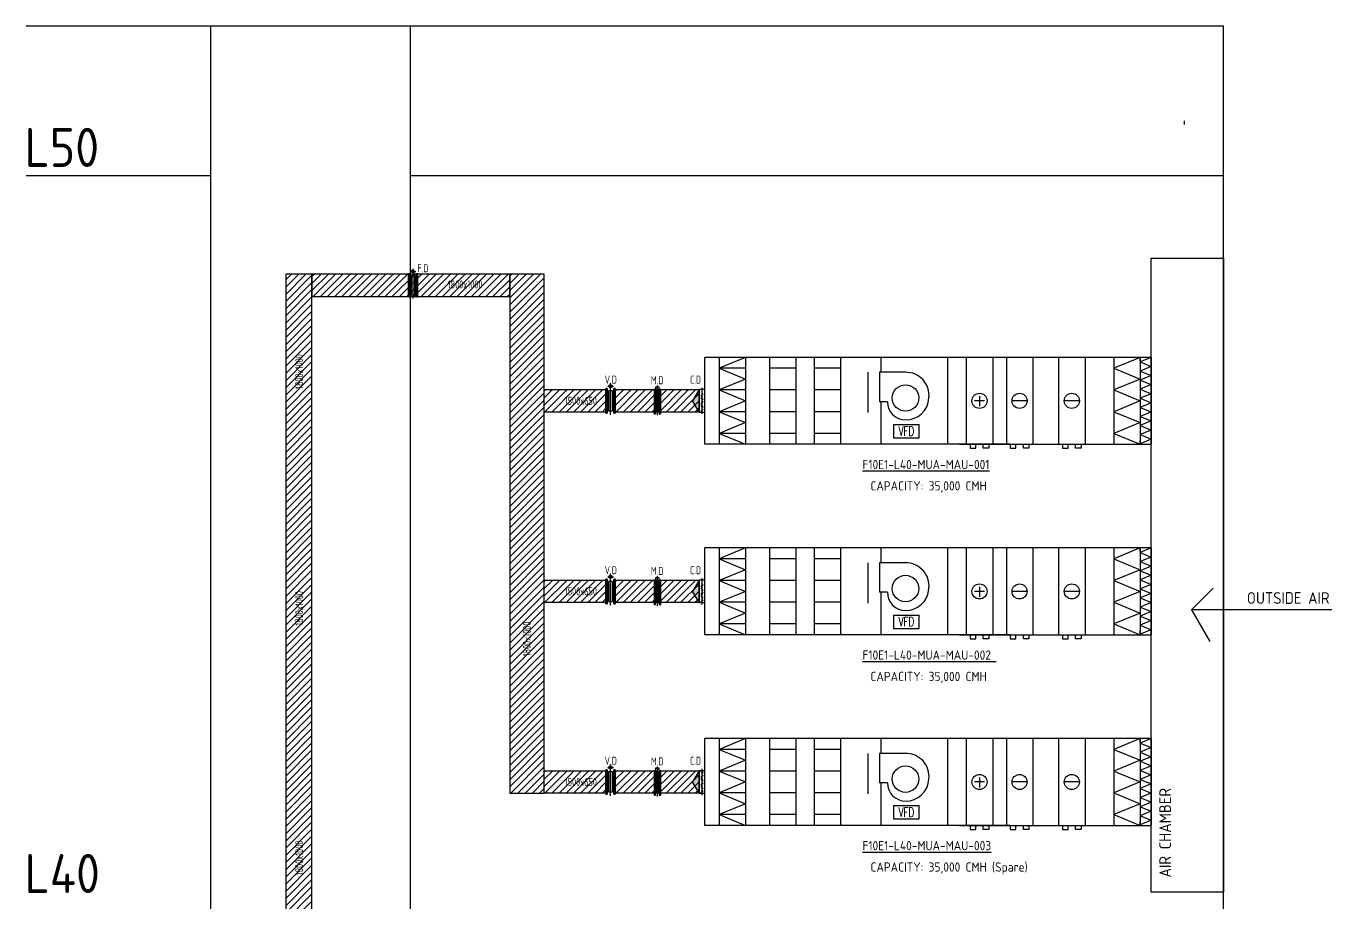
# Model space of a CAD drawing. Header units: millimetres. Extents: x 829 to 59990, y 4666 to 77341.
# Drawn here: x 829 to 59990, y 37643 to 77341 of the extents above; entities that cross this region are included whole.
import ezdxf
from ezdxf.enums import TextEntityAlignment as Align

# ---------------------------------------------------------------- set-up
doc = ezdxf.new("R2010")
doc.units = ezdxf.units.MM
doc.linetypes.add('CENTER', pattern=[2, 1.25, -0.25, 0.25, -0.25])
for name, color, linetype in [('A-DETL-01', 1, 'Continuous'), ('DETL-TXT', 4, 'Continuous'), ('M-CEQPM-MAU', 22, 'Continuous'), ('M-CMDUCT-LINE', 15, 'Continuous'), ('M-EQPM-TXT', 4, 'Continuous'), ('M-FM-LINE3', 3, 'Continuous'), ('M-HVAC-CMDUCT', 150, 'Continuous'), ('M-HVAC-DAPR', 2, 'Continuous'), ('U-EX-TXT', 4, 'Continuous')]:
    doc.layers.add(name, color=color, linetype=linetype)
doc.styles.add('AA-TXT', font='isocp.shx', dxfattribs={"bigfont": 'chineset.shx'})
doc.styles.add('STDTEXT', font='simplex.shx', dxfattribs={"bigfont": 'china.shx'})

msp = doc.modelspace()

# ---------------------------------------------------------------- hatches: boundary and pattern name
at = {"layer": 'M-CMDUCT-LINE'}
h = msp.add_hatch(dxfattribs=at)
h.set_pattern_fill('ANSI31', color=256, scale=72.535223, style=0)
h.set_pattern_definition([(45, (-5934338.93, -11954269.36), (-162.8462197, 162.8462197), [])])
h.paths.add_polyline_path([(12590, 66109), (12590, 35269), (13781, 35269), (13781, 66109)])
h = msp.add_hatch(dxfattribs=at)
h.set_pattern_fill('ANSI31', color=256, scale=72.535223, style=0)
h.set_pattern_definition([(45, (125328.72, -26972.29), (-162.84622, 162.84622), [])])
h.paths.add_polyline_path([(13781, 65094), (22746, 65094), (22746, 66109), (13781, 66109)])
h = msp.add_hatch(dxfattribs=at)
h.set_pattern_fill('ANSI31', color=256, scale=72.535223, style=0)
h.set_pattern_definition([(45, (-5934213.34, -11968037.4), (-162.8462197, 162.8462197), [])])
h.paths.add_polyline_path([(24306, 42609), (24306, 66109), (22746, 66109), (22746, 42609)])
h = msp.add_hatch(dxfattribs=at)
h.set_pattern_fill('ANSI31', color=256, scale=72.535223, style=0)
h.set_pattern_definition([(45, (125447.62, -40935.44), (-162.84622, 162.84622), [])])
h.paths.add_polyline_path([(27083, 59868), (24306, 59868), (24306, 60883), (27083, 60883)])
h = msp.add_hatch(dxfattribs=at)
h.set_pattern_fill('ANSI31', color=256, scale=72.535223, style=0)
h.set_pattern_definition([(45, (128676.98, -40935.44), (-162.84622, 162.84622), [])])
h.paths.add_polyline_path([(31320, 59868), (27535, 59868), (27535, 60883), (31320, 60883)])
h = msp.add_hatch(dxfattribs=at)
h.set_pattern_fill('ANSI31', color=256, scale=72.535223, style=0)
h.set_pattern_definition([(45, (125447.62, -49564.69), (-162.84622, 162.84622), [])])
h.paths.add_polyline_path([(27083, 51238), (24306, 51238), (24306, 52254), (27083, 52254)])
h = msp.add_hatch(dxfattribs=at)
h.set_pattern_fill('ANSI31', color=256, scale=72.535223, style=0)
h.set_pattern_definition([(45, (128676.98, -49564.69), (-162.84622, 162.84622), [])])
h.paths.add_polyline_path([(31320, 51238), (27535, 51238), (27535, 52254), (31320, 52254)])
h = msp.add_hatch(dxfattribs=at)
h.set_pattern_fill('ANSI31', color=256, scale=72.535223, style=0)
h.set_pattern_definition([(45, (125447.62, -40935.44), (-162.8462, 162.8462), [])])
h.paths.add_polyline_path([(27083, 42609), (24306, 42609), (24306, 43625), (27083, 43625)])
h = msp.add_hatch(dxfattribs=at)
h.set_pattern_fill('ANSI31', color=256, scale=72.535223, style=0)
h.set_pattern_definition([(45, (128676.98, -40935.44), (-162.8462, 162.8462), [])])
h.paths.add_polyline_path([(31320, 42609), (27535, 42609), (27535, 43625), (31320, 43625)])
at = {"layer": 'M-FM-LINE3', "linetype": 'Continuous'}
h = msp.add_hatch(color=256, dxfattribs=at)
edge = h.paths.add_edge_path()
edge.add_arc((18358, 66232), 68.4, 0, 360)
at = {"layer": 'M-HVAC-CMDUCT', "ltscale": 0.1}
for points in [[(31320, 59868), (31027, 60375), (31320, 60883)], [(31320, 51238), (31027, 51746), (31320, 52254)], [(31320, 42609), (31027, 43117), (31320, 43625)]]:
    msp.add_hatch(color=256, dxfattribs=at).paths.add_polyline_path(points)
at = {"layer": 'M-HVAC-CMDUCT'}
for points in [[(31320, 59868), (31027, 60375), (31320, 60883)], [(31320, 51238), (31027, 51746), (31320, 52254)], [(31320, 42609), (31027, 43117), (31320, 43625)]]:
    msp.add_hatch(color=256, dxfattribs=at).paths.add_polyline_path(points)

# ---------------------------------------------------------------- linework, layer by layer
at = {"layer": 'A-DETL-01', "color": 252, "linetype": 'Continuous'}
msp.add_line((9190, 77341), (9190, 10254), dxfattribs=at)
at = {"layer": 'A-DETL-01', "color": 252}
for points in [[(18233, 37196), (55086, 37196), (55086, 77341), (18233, 77341)], [(51801, 66828), (55086, 66828), (55086, 38128), (51801, 38128)]]:
    msp.add_lwpolyline(points, close=True, dxfattribs=at)
for points in [[(53631, 50917), (54606, 51892)], [(59990, 50917), (53631, 50917), (54459, 49484)]]:
    msp.add_lwpolyline(points, dxfattribs=at)
at = {"layer": 'M-CEQPM-MAU', "ltscale": 0.1}
for p, q in [((53313, 72886), (53313, 73053)), ((51801, 62341), (31582, 62341)), ((31582, 58410), (31582, 62341)), ((32225, 62341), (32225, 58410)), ((33422, 62341), (32225, 61849)), ((33422, 62341), (33422, 58410)), ((34504, 62341), (34504, 58410)), ((35700, 62341), (35700, 58410)), ((36536, 62341), (36536, 58410)), ((37732, 62341), (37732, 58410)), ((39566, 61669), (39566, 62341)), ((42570, 62341), (42570, 58410)), ((43427, 62341), (43427, 58410)), ((44624, 62341), (44624, 58410)), ((45241, 62341), (45241, 58410)), ((46437, 62341), (46437, 58410)), ((47608, 62341), (47608, 58410)), ((48804, 62341), (48804, 58410)), ((50103, 62341), (50103, 58410)), ((51300, 62341), (50103, 61849)), ((51300, 62174), (51300, 62341)), ((51300, 62341), (51300, 58410)), ((51801, 62341), (51300, 62135)), ((51300, 62174), (51300, 58577)), ((51300, 62135), (51801, 61929)), ((51801, 62341), (51801, 58410)), ((32225, 61849), (33422, 61358)), ((33422, 61849), (32225, 61849)), ((35700, 61849), (34504, 61849)), ((37732, 61849), (36536, 61849)), ((38981, 59840), (38981, 61669)), ((39486, 61669), (39486, 60333)), ((40671, 61669), (39486, 61669)), ((50103, 61849), (51300, 61358)), ((51801, 61929), (51300, 61724)), ((51300, 61724), (51801, 61518)), ((31451, 60970), (31451, 59780)), ((33422, 61358), (32225, 60867)), ((51300, 61358), (50103, 60867)), ((51801, 61518), (51300, 61313)), ((51300, 61313), (51801, 61107)), ((51801, 61107), (51300, 60901)), ((32225, 60867), (33422, 60375)), ((33422, 60867), (32225, 60867)), ((33422, 60375), (32225, 59884)), ((35700, 60867), (34504, 60867)), ((37732, 60867), (36536, 60867)), ((44246, 60375), (43802, 60375)), ((46181, 60375), (45497, 60375)), ((48548, 60375), (47864, 60375)), ((50103, 60867), (51300, 60375)), ((51300, 60375), (50103, 59884)), ((51300, 60901), (51801, 60696)), ((51801, 60696), (51300, 60490)), ((51300, 60490), (51801, 60284)), ((33422, 59884), (32225, 59884)), ((32225, 59884), (33422, 59392)), ((35700, 59884), (34504, 59884)), ((37732, 59884), (36536, 59884)), ((39849, 60333), (39486, 60333)), ((39566, 58410), (39566, 60333)), ((50103, 59884), (51300, 59392)), ((51801, 60284), (51300, 60079)), ((51300, 60079), (51801, 59873)), ((51801, 59873), (51300, 59667)), ((33422, 59392), (32225, 58901)), ((40127, 59306), (41296, 59306)), ((40127, 59306), (40127, 58703)), ((41296, 58703), (41296, 59306)), ((51300, 59392), (50103, 58901)), ((51300, 59667), (51801, 59462)), ((51801, 59462), (51300, 59256)), ((51300, 59256), (51801, 59050)), ((32225, 58901), (33422, 58410)), ((33422, 58901), (32225, 58901)), ((35700, 58901), (34504, 58901)), ((37732, 58901), (36536, 58901)), ((40127, 58703), (41296, 58703)), ((50103, 58901), (51300, 58410)), ((51801, 59050), (51300, 58845)), ((51300, 58845), (51801, 58639)), ((51801, 58639), (51300, 58433)), ((51300, 58410), (51300, 58577)), ((45412, 58410), (31582, 58410)), ((43114, 58410), (47596, 58410)), ((43598, 58410), (43598, 58229)), ((43598, 58229), (43855, 58229)), ((43855, 58410), (44196, 58410)), ((43855, 58229), (43855, 58410)), ((44196, 58229), (44196, 58410)), ((44453, 58229), (44196, 58229)), ((44453, 58410), (44453, 58229)), ((45412, 58410), (45412, 58229)), ((45412, 58229), (45668, 58229)), ((45668, 58410), (46010, 58410)), ((45668, 58229), (45668, 58410)), ((46010, 58229), (46010, 58410)), ((46266, 58229), (46010, 58229)), ((46266, 58410), (46266, 58229)), ((47596, 58410), (51801, 58410)), ((47779, 58410), (47779, 58229)), ((47779, 58229), (48035, 58229)), ((48035, 58410), (48377, 58410)), ((48035, 58229), (48035, 58410)), ((48377, 58229), (48377, 58410)), ((48634, 58229), (48377, 58229)), ((48634, 58410), (48634, 58229)), ((51300, 58433), (51357, 58410)), ((51801, 53712), (31582, 53712)), ((31582, 49780), (31582, 53712)), ((32225, 53712), (32225, 49780)), ((33422, 53712), (32225, 53220)), ((33422, 53712), (33422, 49780)), ((34504, 53712), (34504, 49780)), ((35700, 53712), (35700, 49780)), ((36536, 53712), (36536, 49780)), ((37732, 53712), (37732, 49780)), ((39566, 53039), (39566, 53712)), ((42570, 53712), (42570, 49780)), ((43427, 53712), (43427, 49780)), ((44624, 53712), (44624, 49780)), ((45241, 53712), (45241, 49780)), ((46437, 53712), (46437, 49780)), ((47608, 53712), (47608, 49780)), ((48804, 53712), (48804, 49780)), ((50103, 53712), (50103, 49780)), ((51300, 53712), (50103, 53220)), ((51300, 53545), (51300, 53712)), ((51300, 53712), (51300, 49780)), ((51801, 53712), (51300, 53506)), ((51300, 53545), (51300, 49947)), ((51300, 53506), (51801, 53300)), ((51801, 53300), (51300, 53095)), ((51801, 53712), (51801, 49780)), ((32225, 53220), (33422, 52729)), ((33422, 53220), (32225, 53220)), ((33422, 52729), (32225, 52237)), ((35700, 53220), (34504, 53220)), ((37732, 53220), (36536, 53220)), ((38981, 51211), (38981, 53039)), ((39486, 53039), (39486, 51704)), ((40671, 53039), (39486, 53039)), ((50103, 53220), (51300, 52729)), ((51300, 52729), (50103, 52237)), ((51300, 53095), (51801, 52889)), ((51801, 52889), (51300, 52683)), ((51300, 52683), (51801, 52478)), ((32225, 52237), (33422, 51746)), ((33422, 52237), (32225, 52237)), ((35700, 52237), (34504, 52237)), ((37732, 52237), (36536, 52237)), ((50103, 52237), (51300, 51746)), ((51801, 52478), (51300, 52272)), ((51300, 52272), (51801, 52066)), ((51801, 52066), (51300, 51861)), ((33422, 51746), (32225, 51255)), ((39849, 51704), (39486, 51704)), ((39566, 49780), (39566, 51704)), ((44246, 51746), (43802, 51746)), ((46181, 51746), (45497, 51746)), ((48548, 51746), (47864, 51746)), ((51300, 51746), (50103, 51255)), ((51300, 51861), (51801, 51655)), ((51801, 51655), (51300, 51449)), ((33422, 51255), (32225, 51255)), ((32225, 51255), (33422, 50763)), ((35700, 51255), (34504, 51255)), ((37732, 51255), (36536, 51255)), ((50103, 51255), (51300, 50763)), ((51300, 51449), (51801, 51244)), ((51801, 51244), (51300, 51038)), ((51300, 51038), (51801, 50832)), ((33422, 50763), (32225, 50272)), ((40127, 50676), (41296, 50676)), ((40127, 50676), (40127, 50073)), ((41296, 50073), (41296, 50676)), ((51300, 50763), (50103, 50272)), ((51801, 50832), (51300, 50627)), ((51300, 50627), (51801, 50421)), ((51801, 50421), (51300, 50215)), ((45412, 49780), (31582, 49780)), ((32225, 50272), (33422, 49780)), ((33422, 50272), (32225, 50272)), ((35700, 50272), (34504, 50272)), ((37732, 50272), (36536, 50272)), ((40127, 50073), (41296, 50073)), ((43114, 49780), (47596, 49780)), ((43598, 49780), (43598, 49599)), ((43855, 49780), (44196, 49780)), ((43855, 49599), (43855, 49780)), ((44196, 49599), (44196, 49780)), ((44453, 49780), (44453, 49599)), ((45412, 49780), (45412, 49599)), ((45668, 49780), (46010, 49780)), ((45668, 49599), (45668, 49780)), ((46010, 49599), (46010, 49780)), ((46266, 49780), (46266, 49599)), ((47596, 49780), (51801, 49780)), ((47779, 49780), (47779, 49599)), ((48035, 49780), (48377, 49780)), ((48035, 49599), (48035, 49780)), ((48377, 49599), (48377, 49780)), ((48634, 49780), (48634, 49599)), ((50103, 50272), (51300, 49780)), ((51300, 50215), (51801, 50010)), ((51801, 50010), (51300, 49804)), ((51300, 49780), (51300, 49947)), ((51300, 49804), (51357, 49780)), ((43598, 49599), (43855, 49599)), ((44453, 49599), (44196, 49599)), ((45412, 49599), (45668, 49599)), ((46266, 49599), (46010, 49599)), ((47779, 49599), (48035, 49599)), ((48634, 49599), (48377, 49599))]:
    msp.add_line(p, q, dxfattribs=at)
at = {"layer": 'M-CEQPM-MAU', "color": 2}
msp.add_line((31451, 60970), (31451, 59780), dxfattribs=at)
at = {"layer": 'M-CEQPM-MAU', "color": 3, "ltscale": 0.1}
for p, q in [((51801, 45082), (31582, 45082)), ((31582, 41151), (31582, 45082)), ((32225, 45082), (32225, 41151)), ((33422, 45082), (32225, 44591)), ((33422, 45082), (33422, 41151)), ((34504, 45082), (34504, 41151)), ((35700, 45082), (35700, 41151)), ((36536, 45082), (36536, 41151)), ((37732, 45082), (37732, 41151)), ((39566, 44410), (39566, 45082)), ((42570, 45082), (42570, 41151)), ((43427, 45082), (43427, 41151)), ((44624, 45082), (44624, 41151)), ((45241, 45082), (45241, 41151)), ((46437, 45082), (46437, 41151)), ((47608, 45082), (47608, 41151)), ((48804, 45082), (48804, 41151)), ((50103, 45082), (50103, 41151)), ((51300, 45082), (50103, 44591)), ((51300, 44915), (51300, 45082)), ((51300, 45082), (51300, 41151)), ((51801, 45082), (51300, 44877)), ((51801, 45082), (51801, 41151)), ((32225, 44591), (33422, 44100)), ((33422, 44591), (32225, 44591)), ((35700, 44591), (34504, 44591)), ((37732, 44591), (36536, 44591)), ((38981, 42582), (38981, 44410)), ((39486, 44410), (39486, 43075)), ((40671, 44410), (39486, 44410)), ((50103, 44591), (51300, 44100)), ((51300, 44915), (51300, 41318)), ((51300, 44877), (51801, 44671)), ((51801, 44671), (51300, 44465)), ((51300, 44465), (51801, 44260)), ((33422, 44100), (32225, 43608)), ((51300, 44100), (50103, 43608)), ((51801, 44260), (51300, 44054)), ((51300, 44054), (51801, 43848)), ((51801, 43848), (51300, 43643)), ((32225, 43608), (33422, 43117)), ((33422, 43608), (32225, 43608)), ((35700, 43608), (34504, 43608)), ((37732, 43608), (36536, 43608)), ((50103, 43608), (51300, 43117)), ((51300, 43643), (51801, 43437)), ((51801, 43437), (51300, 43231)), ((51300, 43231), (51801, 43026)), ((33422, 43117), (32225, 42625)), ((33422, 42625), (32225, 42625)), ((32225, 42625), (33422, 42134)), ((35700, 42625), (34504, 42625)), ((37732, 42625), (36536, 42625)), ((39849, 43075), (39486, 43075)), ((39566, 41151), (39566, 43075)), ((44246, 43117), (43802, 43117)), ((46181, 43117), (45497, 43117)), ((48548, 43117), (47864, 43117)), ((51300, 43117), (50103, 42625)), ((50103, 42625), (51300, 42134)), ((51801, 43026), (51300, 42820)), ((51300, 42820), (51801, 42614)), ((51801, 42614), (51300, 42409)), ((33422, 42134), (32225, 41643)), ((40127, 42047), (41296, 42047)), ((40127, 42047), (40127, 41444)), ((41296, 41444), (41296, 42047)), ((51300, 42134), (50103, 41643)), ((51300, 42409), (51801, 42203)), ((51801, 42203), (51300, 41997)), ((32225, 41643), (33422, 41151)), ((33422, 41643), (32225, 41643)), ((35700, 41643), (34504, 41643)), ((37732, 41643), (36536, 41643)), ((40127, 41444), (41296, 41444)), ((50103, 41643), (51300, 41151)), ((51300, 41997), (51801, 41792)), ((51801, 41792), (51300, 41586)), ((51300, 41586), (51801, 41380)), ((45412, 41151), (31582, 41151)), ((43114, 41151), (47596, 41151)), ((43598, 41151), (43598, 40970)), ((43598, 40970), (43855, 40970)), ((43855, 41151), (44196, 41151)), ((43855, 40970), (43855, 41151)), ((44196, 40970), (44196, 41151)), ((44453, 40970), (44196, 40970)), ((44453, 41151), (44453, 40970)), ((45412, 41151), (45412, 40970)), ((45412, 40970), (45668, 40970)), ((45668, 41151), (46010, 41151)), ((45668, 40970), (45668, 41151)), ((46010, 40970), (46010, 41151)), ((46266, 40970), (46010, 40970)), ((46266, 41151), (46266, 40970)), ((47596, 41151), (51801, 41151)), ((47779, 41151), (47779, 40970)), ((47779, 40970), (48035, 40970)), ((48035, 41151), (48377, 41151)), ((48035, 40970), (48035, 41151)), ((48377, 40970), (48377, 41151)), ((48634, 40970), (48377, 40970)), ((48634, 41151), (48634, 40970)), ((51801, 41380), (51300, 41175)), ((51300, 41151), (51300, 41318)), ((51300, 41175), (51357, 41151))]:
    msp.add_line(p, q, dxfattribs=at)
at = {"layer": 'M-CEQPM-MAU', "color": 252}
for points in [[(55086, 77341), (829, 77341)], [(9190, 70564), (829, 70564)], [(55086, 70564), (18233, 70564)]]:
    msp.add_lwpolyline(points, dxfattribs=at)
at = {"layer": 'M-CEQPM-MAU', "color": 2, "ltscale": 0.1, "const_width": 14.5}
for points in [[(31444, 60642, -1), (31458, 60642, -1)], [(31444, 60468, -1), (31458, 60468, -1)], [(31444, 60294, -1), (31458, 60294, -1)], [(31444, 60120, -1), (31458, 60120, -1)], [(31444, 59946, -1), (31458, 59946, -1)]]:
    msp.add_lwpolyline(points, format="xyb", close=True, dxfattribs=at)
at = {"layer": 'M-CEQPM-MAU', "color": 2, "const_width": 14.5}
for points in [[(31444, 60642, -1), (31458, 60642, -1)], [(31444, 60468, -1), (31458, 60468, -1)], [(31444, 60294, -1), (31458, 60294, -1)], [(31444, 60120, -1), (31458, 60120, -1)], [(31444, 59946, -1), (31458, 59946, -1)]]:
    msp.add_lwpolyline(points, format="xyb", close=True, dxfattribs=at)
at = {"layer": 'M-CEQPM-MAU'}
for points in [[(44025, 60579), (44025, 60131)], [(44025, 51949), (44025, 51502)]]:
    msp.add_lwpolyline(points, dxfattribs=at)
at = {"layer": 'M-CEQPM-MAU', "color": 3}
msp.add_lwpolyline([(44025, 43320), (44025, 42873)], dxfattribs=at)
at = {"layer": 'M-CEQPM-MAU', "ltscale": 0.1}
for centre, radius in [((40671, 60504), 599), ((44025, 60375), 342), ((45839, 60375), 342), ((48206, 60375), 342), ((40671, 51875), 599), ((44025, 51746), 342), ((45839, 51746), 342), ((48206, 51746), 342)]:
    msp.add_circle(centre, radius, dxfattribs=at)
at = {"layer": 'M-CEQPM-MAU', "color": 3, "ltscale": 0.1}
for centre, radius in [((40671, 43246), 599), ((44025, 43117), 342), ((45839, 43117), 342), ((48206, 43117), 342)]:
    msp.add_circle(centre, radius, dxfattribs=at)
at = {"layer": 'M-CEQPM-MAU', "ltscale": 0.1}
for centre, radius, start, end in [((40689, 60619), 1050, 353.75633, 90.95858), ((40688, 60557), 1046, 269.0709, 357.11079), ((40671, 60333), 822, 180, 270), ((40689, 51989), 1050, 353.75633, 90.95858), ((40671, 51704), 822, 180, 270), ((40688, 51928), 1046, 269.0709, 357.11079)]:
    msp.add_arc(centre, radius, start, end, dxfattribs=at)
at = {"layer": 'M-CEQPM-MAU', "color": 3, "ltscale": 0.1}
for centre, radius, start, end in [((40689, 43360), 1050, 353.75633, 90.95858), ((40688, 43299), 1046, 269.0709, 357.11079), ((40671, 43075), 822, 180, 270)]:
    msp.add_arc(centre, radius, start, end, dxfattribs=at)
at = {"layer": 'M-FM-LINE3', "linetype": 'CENTER'}
for p, q in [((18358, 65008), (18358, 66360)), ((18230, 66232), (18486, 66232)), ((27174, 61035), (27445, 61035)), ((27309, 59743), (27309, 61170)), ((29428, 59725), (29428, 61079)), ((27174, 52406), (27445, 52406)), ((27309, 51113), (27309, 52541)), ((29428, 51096), (29428, 52449)), ((27309, 42484), (27309, 43912)), ((29428, 42466), (29428, 43820)), ((27174, 43776), (27445, 43776))]:
    msp.add_line(p, q, dxfattribs=at)
at = {"layer": 'M-FM-LINE3'}
for p, q in [((18187, 66163), (18187, 65051)), ((18529, 66163), (18529, 65051)), ((27128, 60963), (27128, 59788)), ((27490, 60963), (27490, 59788)), ((29307, 60914), (29307, 59755)), ((29549, 60914), (29549, 59755)), ((27128, 52333), (27128, 51159)), ((27490, 52333), (27490, 51159)), ((29307, 52285), (29307, 51126)), ((29549, 52285), (29549, 51126)), ((27128, 43704), (27128, 42529)), ((27490, 43704), (27490, 42529)), ((29307, 43656), (29307, 42497)), ((29549, 43656), (29549, 42497))]:
    msp.add_line(p, q, dxfattribs=at)
for points in [[(18230, 66120), (18144, 66120), (18144, 65094), (18230, 65094)], [(18444, 66035), (18273, 66035), (18273, 65179), (18444, 65179)], [(18572, 66120), (18486, 66120), (18486, 65094), (18572, 65094)], [(27174, 60917), (27083, 60917), (27083, 59833), (27174, 59833)], [(27399, 60827), (27219, 60827), (27219, 59923), (27399, 59923)], [(27535, 60917), (27445, 60917), (27445, 59833), (27535, 59833)], [(29337, 60884), (29277, 60884), (29277, 59785), (29337, 59785)], [(29488, 60863), (29367, 60863), (29367, 59885), (29488, 59885)], [(29579, 60884), (29518, 60884), (29518, 59785), (29579, 59785)], [(27174, 52288), (27083, 52288), (27083, 51204), (27174, 51204)], [(27399, 52198), (27219, 52198), (27219, 51294), (27399, 51294)], [(27535, 52288), (27445, 52288), (27445, 51204), (27535, 51204)], [(29337, 52255), (29277, 52255), (29277, 51156), (29337, 51156)], [(29488, 52234), (29367, 52234), (29367, 51256), (29488, 51256)], [(29579, 52255), (29518, 52255), (29518, 51156), (29579, 51156)], [(27174, 43659), (27083, 43659), (27083, 42575), (27174, 42575)], [(27399, 43569), (27219, 43569), (27219, 42665), (27399, 42665)], [(27535, 43659), (27445, 43659), (27445, 42575), (27535, 42575)], [(29337, 43625), (29277, 43625), (29277, 42527), (29337, 42527)], [(29488, 43605), (29367, 43605), (29367, 42627), (29488, 42627)], [(29579, 43625), (29518, 43625), (29518, 42527), (29579, 42527)]]:
    msp.add_lwpolyline(points, close=True, dxfattribs=at)
for points in [[(29362, 60924), (29362, 61009), (29493, 61009), (29493, 60924)], [(29362, 52294), (29362, 52380), (29493, 52380), (29493, 52294)], [(29362, 43665), (29362, 43750), (29493, 43750), (29493, 43665)]]:
    msp.add_lwpolyline(points, dxfattribs=at)
for centre, radius in [((18358, 66232), 68.4), ((27309, 61035), 72.3), ((27309, 52406), 72.3), ((27309, 43776), 72.3)]:
    msp.add_circle(centre, radius, dxfattribs=at)
at = {"layer": 'M-HVAC-CMDUCT', "ltscale": 0.1}
for p, q in [((31320, 60883), (31027, 60375)), ((31320, 59868), (31027, 60375)), ((31320, 59868), (31320, 60883)), ((31320, 60883), (31320, 59868)), ((31320, 52254), (31027, 51746)), ((31320, 51238), (31320, 52254)), ((31320, 52254), (31320, 51238)), ((31320, 51238), (31027, 51746)), ((31320, 43625), (31027, 43117)), ((31320, 42609), (31320, 43625)), ((31320, 43625), (31320, 42609)), ((31320, 42609), (31027, 43117))]:
    msp.add_line(p, q, dxfattribs=at)
at = {"layer": 'M-HVAC-CMDUCT'}
for p, q in [((31320, 60883), (31027, 60375)), ((31320, 59868), (31027, 60375)), ((31320, 59868), (31320, 60883)), ((31320, 52254), (31027, 51746)), ((31320, 51238), (31320, 52254)), ((31320, 51238), (31027, 51746)), ((31320, 43625), (31027, 43117)), ((31320, 42609), (31320, 43625)), ((31320, 42609), (31027, 43117))]:
    msp.add_line(p, q, dxfattribs=at)
for points in [[(12590, 66109), (12590, 35269), (13781, 35269), (13781, 66109)], [(13781, 65094), (22746, 65094), (22746, 66109), (13781, 66109)], [(24306, 42609), (24306, 66109), (22746, 66109), (22746, 42609)], [(27083, 59868), (24306, 59868), (24306, 60883), (27083, 60883)], [(31320, 59868), (27535, 59868), (27535, 60883), (31320, 60883)], [(27083, 51238), (24306, 51238), (24306, 52254), (27083, 52254)], [(31320, 51238), (27535, 51238), (27535, 52254), (31320, 52254)], [(27083, 42609), (24306, 42609), (24306, 43625), (27083, 43625)], [(31320, 42609), (27535, 42609), (27535, 43625), (31320, 43625)]]:
    msp.add_lwpolyline(points, close=True, dxfattribs=at)
at = {"layer": 'M-HVAC-DAPR', "ltscale": 0.1}
for p, q in [((31393, 60593), (31509, 60691)), ((31509, 60419), (31393, 60517)), ((31393, 60245), (31509, 60343)), ((31509, 60071), (31393, 60169)), ((31393, 59897), (31509, 59995)), ((31393, 51964), (31509, 52062)), ((31451, 52341), (31451, 51151)), ((31509, 51790), (31393, 51888)), ((31393, 51616), (31509, 51713)), ((31509, 51442), (31393, 51539)), ((31393, 51268), (31509, 51365)), ((31509, 43509), (31393, 43606)), ((31393, 43335), (31509, 43432)), ((31509, 43161), (31393, 43258)), ((31451, 43712), (31451, 42522)), ((31393, 42987), (31509, 43084)), ((31509, 42813), (31393, 42910)), ((31393, 42639), (31509, 42736))]:
    msp.add_line(p, q, dxfattribs=at)
at = {"layer": 'M-HVAC-DAPR'}
for p, q in [((31393, 60593), (31509, 60691)), ((31509, 60419), (31393, 60517)), ((31393, 60245), (31509, 60343)), ((31509, 60071), (31393, 60169)), ((31393, 59897), (31509, 59995)), ((31393, 51964), (31509, 52062)), ((31451, 52341), (31451, 51151)), ((31509, 51790), (31393, 51888)), ((31393, 51616), (31509, 51713)), ((31509, 51442), (31393, 51539)), ((31393, 51268), (31509, 51365)), ((31509, 43509), (31393, 43606)), ((31393, 43335), (31509, 43432)), ((31509, 43161), (31393, 43258)), ((31451, 43712), (31451, 42522)), ((31393, 42987), (31509, 43084)), ((31509, 42813), (31393, 42910)), ((31393, 42639), (31509, 42736))]:
    msp.add_line(p, q, dxfattribs=at)
at = {"layer": 'M-HVAC-DAPR', "ltscale": 0.1}
for points in [[(31582, 60883), (31320, 60883), (31320, 59868), (31582, 59868)], [(31582, 52254), (31320, 52254), (31320, 51238), (31582, 51238)], [(31582, 43625), (31320, 43625), (31320, 42609), (31582, 42609)]]:
    msp.add_lwpolyline(points, close=True, dxfattribs=at)
at = {"layer": 'M-HVAC-DAPR'}
for points in [[(31582, 60883), (31320, 60883), (31320, 59868), (31582, 59868)], [(31582, 52254), (31320, 52254), (31320, 51238), (31582, 51238)], [(31582, 43625), (31320, 43625), (31320, 42609), (31582, 42609)]]:
    msp.add_lwpolyline(points, close=True, dxfattribs=at)
at = {"layer": 'M-HVAC-DAPR', "ltscale": 0.1, "const_width": 14.5}
for points in [[(31444, 52013, -1), (31458, 52013, -1)], [(31444, 51839, -1), (31458, 51839, -1)], [(31444, 51665, -1), (31458, 51665, -1)], [(31444, 51491, -1), (31458, 51491, -1)], [(31444, 51317, -1), (31458, 51317, -1)], [(31444, 43558, -1), (31458, 43558, -1)], [(31444, 43384, -1), (31458, 43384, -1)], [(31444, 43210, -1), (31458, 43210, -1)], [(31444, 43036, -1), (31458, 43036, -1)], [(31444, 42861, -1), (31458, 42861, -1)], [(31444, 42687, -1), (31458, 42687, -1)]]:
    msp.add_lwpolyline(points, format="xyb", close=True, dxfattribs=at)
at = {"layer": 'M-HVAC-DAPR', "const_width": 14.5}
for points in [[(31444, 52013, -1), (31458, 52013, -1)], [(31444, 51839, -1), (31458, 51839, -1)], [(31444, 51665, -1), (31458, 51665, -1)], [(31444, 51491, -1), (31458, 51491, -1)], [(31444, 51317, -1), (31458, 51317, -1)], [(31444, 43558, -1), (31458, 43558, -1)], [(31444, 43384, -1), (31458, 43384, -1)], [(31444, 43210, -1), (31458, 43210, -1)], [(31444, 43036, -1), (31458, 43036, -1)], [(31444, 42861, -1), (31458, 42861, -1)], [(31444, 42687, -1), (31458, 42687, -1)]]:
    msp.add_lwpolyline(points, format="xyb", close=True, dxfattribs=at)

# ---------------------------------------------------------------- texts
at = {"layer": 'DETL-TXT', "color": 2, "ltscale": 0.1, "style": 'AA-TXT'}
for s, p in [('L50', (755, 70967)), ('L40', (755, 38090))]:
    msp.add_text(s, height=1765.5, dxfattribs=at).set_placement(p)
at = {"layer": 'M-CEQPM-MAU', "ltscale": 0.1, "style": 'STDTEXT', "width": 0.7}
for p in [(40712, 59004), (40712, 50375)]:
    msp.add_text('VFD', height=417.3, dxfattribs=at).set_placement(p, align=Align.MIDDLE)
at = {"layer": 'M-CEQPM-MAU', "color": 3, "ltscale": 0.1, "style": 'STDTEXT', "width": 0.7}
msp.add_text('VFD', height=417.3, dxfattribs=at).set_placement((40712, 41746), align=Align.MIDDLE)
at = {"layer": 'M-EQPM-TXT', "style": 'AA-TXT'}
for s, p in [('%%UF10E1-L40-MUA-MAU-001', (38722, 57283)), ('%%UF10E1-L40-MUA-MAU-002 ', (38722, 48654)), ('%%UF10E1-L40-MUA-MAU-003', (38722, 40025))]:
    msp.add_text(s, height=417.28, dxfattribs=at).set_placement(p)
at = {"layer": 'M-EQPM-TXT', "color": 3, "style": 'AA-TXT'}
for s, height, p in [('CAPACITY: 35,000 CMH ', 417.28, (39084, 56315)), ('OUTSIDE AIR ', 528.44, (56141, 51183)), ('CAPACITY: 35,000 CMH', 417.28, (39084, 47686)), ('CAPACITY: 35,000 CMH (Spare)', 417.28, (39084, 39057))]:
    msp.add_text(s, height=height, dxfattribs=at).set_placement(p)
msp.add_text('AIR CHAMBER', height=528.44, rotation=90, dxfattribs=at).set_placement((52700, 38791))
at = {"layer": 'U-EX-TXT', "style": 'AA-TXT', "width": 0.8}
for s, p in [('F.D', (18808, 66379)), ('1800x1000', (20719, 65645)), ('V.D', (27317, 61336)), ('M.D', (29422, 61307)), ('C.D', (31157, 61336)), ('1500x650', (25962, 60375)), ('V.D', (27317, 52707)), ('M.D', (29422, 52677)), ('C.D', (31157, 52707)), ('1500x650', (25962, 51746)), ('V.D', (27317, 44078)), ('M.D', (29422, 44048)), ('C.D', (31157, 44078)), ('1500x650', (25962, 43116))]:
    msp.add_text(s, height=362.7, dxfattribs=at).set_placement(p, align=Align.MIDDLE_CENTER)
for p in [(13201, 61696), (13201, 50976), (23516, 49588), (13201, 39674)]:
    msp.add_text('1800x1000', height=362.7, rotation=90, dxfattribs=at).set_placement(p, align=Align.MIDDLE_CENTER)

doc.saveas('drawing.dxf')
